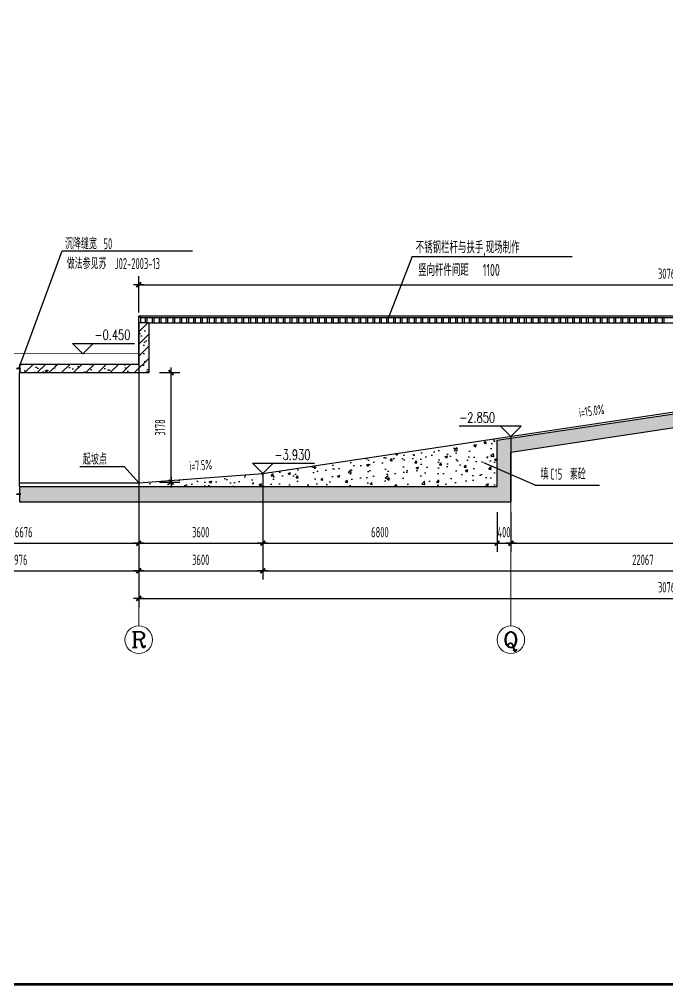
# Model space of a CAD drawing. Extents: x 1596194 to 1987057, y -212608 to 63160.
# Drawn here: x 1934013 to 1952829, y -163920 to -135880 of the extents above; entities that cross this region are included whole.
import ezdxf
from ezdxf.enums import TextEntityAlignment as Align

# ---------------------------------------------------------------- set-up
doc = ezdxf.new("R2010")
doc.units = 0
doc.header["$LTSCALE"] = 100
doc.header["$MEASUREMENT"] = 0
doc.linetypes.add('CONTINOUS', pattern=[0])
doc.layers.get('0').update_dxf_attribs({"linetype": 'CONTINUOUS'})
doc.layers.get('DEFPOINTS').update_dxf_attribs({"linetype": 'CONTINUOUS'})
doc.layers.add('AXIS', color=3, linetype='CONTINUOUS', lineweight=9)
for name, color, linetype in [('AXIS_TEXT', 7, 'CONTINUOUS'), ('DOTE', 251, 'CONTINUOUS'), ('HA', 150, 'CONTINUOUS'), ('PUB_DIM', 3, 'CONTINUOUS'), ('PUB_TEXT', 30, 'CONTINUOUS'), ('WALL', 2, 'CONTINUOUS'), ('WINDOW', 4, 'CONTINUOUS'), ('图层1', 9, 'CONTINUOUS')]:
    doc.layers.add(name, color=color, linetype=linetype)
doc.styles.add('_TCH_AXIS', font='COMPLEX.shx', dxfattribs={"width": 0.55})
doc.styles.add('_TCH_DIM', font='SIMPLEX', dxfattribs={"bigfont": 'GBCBIG'})
doc.styles.add('COMPLEX', font='COMPLEX.shx')
doc.styles.add('DIM_FONT', font='SYSZ.shx', dxfattribs={"width": 0.7, "bigfont": 'SYFS.shx'})
doc.dimstyles.new('DIMN', dxfattribs={"dimtxt": 300, "dimasz": 1, "dimexe": 250, "dimexo": 300, "dimgap": 150, "dimtad": 1, "dimdec": 0, "dimzin": 0, "dimdsep": 46, "dimtxsty": 'DIM_FONT', "dimblk": 'ARCHTICK', "dimcen": 0.09, "dimclrt": 7, "dimazin": 2, "dimtfac": 1, "dimtdec": 0, "dimtix": 1, "dimtmove": 2, "dimatfit": 3, "dimldrblk": 'DOT', "dimfxl": 0, "dimtolj": 1, "dimtzin": 0, "dimarcsym": 0})
pattern_1 = [(45, (0, 0), (-176.776695, 176.776695), []), (50, (0, 0), (717.26018, -62.75213), [75, -825]), (355, (0, 0), (-138.75133, 752.19213), [60, -660]), (100.4514, (59.8, -5.2), (578.50938, 689.43954), [63.7402, -701.1421]), (46.1842, (0, 200), (1067.24105, -165.519), [112.5, -1237.5]), (96.6356, (88.9, 186.2), (934.6627, 974.11787), [95.6103, -1051.713]), (351.1842, (0, 200), (934.66195, 974.1186), [90, -990]), (21, (100, 150), (596.90705, -402.61889), [75, -825]), (326, (100, 150), (243.31533, 725.15005), [60, -660]), (71.4514, (149.74, 116.45), (840.22263, 322.5305), [63.7402, -701.1421]), (37.5, (0, 0), (12.159855, 332.893854), [0, -652, 0, -670, 0, -662.5]), (7.5, (0, 0), (263.06954, 394.41171), [0, -382, 0, -637, 0, -252.5]), (327.5, (-223, 0), (533.822436, -22.55487), [0, -250, 0, -780, 0, -1035]), (317.5, (-323, 0), (583.18617, 100.10498), [0, -325, 0, -518, 0, -735])]
pattern_2 = [(50, (0, 0), (717.26018, -62.75213), [75, -825]), (355, (0, 0), (-138.75133, 752.19213), [60, -660]), (100.4514, (59.8, -5.2), (578.50938, 689.43954), [63.7402, -701.1421]), (46.1842, (0, 200), (1067.24105, -165.519), [112.5, -1237.5]), (96.6356, (88.9, 186.2), (934.6627, 974.11787), [95.6103, -1051.713]), (351.1842, (0, 200), (934.66195, 974.1186), [90, -990]), (21, (100, 150), (596.90705, -402.61889), [75, -825]), (326, (100, 150), (243.31533, 725.15005), [60, -660]), (71.4514, (149.74, 116.45), (840.22263, 322.5305), [63.7402, -701.1421]), (37.5, (0, 0), (12.159855, 332.893854), [0, -652, 0, -670, 0, -662.5]), (7.5, (0, 0), (263.06954, 394.41171), [0, -382, 0, -637, 0, -252.5]), (327.5, (-223, 0), (533.822436, -22.55487), [0, -250, 0, -780, 0, -1035]), (317.5, (-323, 0), (583.18617, 100.10498), [0, -325, 0, -518, 0, -735])]

# ---------------------------------------------------------------- blocks, each defined once
blk = doc.blocks.new('_archtick')
blk.add_line((-150, 0), (150, 0))
at = {"const_width": 50}
blk.add_lwpolyline([(-70, -70), (70, 70)], dxfattribs=at)
blk = doc.blocks.new('*D721')
at = {"layer": 'DEFPOINTS', "color": 0}
for p in [(1968245, -143583), (1937478, -144683), (1968245, -144683)]:
    blk.add_point(p, dxfattribs=at)
at = {"layer": 'PUB_DIM', "color": 0, "lineweight": -2}
for p, q in [((1937478, -144383), (1937478, -143333)), ((1968245, -144383), (1968245, -143333)), ((1937478, -143583), (1968245, -143583))]:
    blk.add_line(p, q, dxfattribs=at)
at = {"layer": 'PUB_DIM', "color": 0, "lineweight": -2, "rotation": 180}
blk.add_blockref('_archtick', (1937478, -143583), dxfattribs=at)
at = {"layer": 'PUB_DIM', "color": 0, "lineweight": -2}
blk.add_blockref('_archtick', (1968245, -143583), dxfattribs=at)
at = {"layer": 'PUB_DIM', "color": 7, "insert": (1952861, -143261), "char_height": 300, "attachment_point": 5, "style": 'DIM_FONT'}
blk.add_mtext('\\A1;30767', dxfattribs=at)
blk = doc.blocks.new('_Dot')
at = {"color": 0, "linetype": 'ByBlock', "lineweight": -2}
blk.add_line((-0.5, 0), (-1, 0), dxfattribs=at)
at = {"color": 0, "linetype": 'ByBlock', "const_width": 0.5}
blk.add_lwpolyline([(-0.25, 0, 1), (0.25, 0, 1)], format="xyb", close=True, dxfattribs=at)
blk = doc.blocks.new('*D1131')
at = {"layer": 'DEFPOINTS', "color": 0}
for p in [(1937778, -146133), (1938419, -146133), (1937778, -149311)]:
    blk.add_point(p, dxfattribs=at)
at = {"layer": 'PUB_DIM', "color": 0, "lineweight": -2}
for p, q in [((1938078, -146133), (1938669, -146133)), ((1938419, -149311), (1938419, -146133)), ((1938078, -149311), (1938669, -149311))]:
    blk.add_line(p, q, dxfattribs=at)
for p, rotation in [((1938419, -146133), 90), ((1938419, -149311), 270)]:
    blk.add_blockref('_archtick', p, dxfattribs=dict(at, rotation=rotation))
at = {"layer": 'PUB_DIM', "color": 7, "insert": (1938098, -147722), "char_height": 300, "attachment_point": 5, "rotation": 90, "style": 'DIM_FONT'}
blk.add_mtext('\\A1;3178', dxfattribs=at)
blk = doc.blocks.new('*D1135')
at = {"layer": 'DEFPOINTS', "color": 0}
for p in [(1937478, -149447), (1968245, -149447), (1968245, -152683)]:
    blk.add_point(p, dxfattribs=at)
at = {"layer": 'PUB_DIM', "color": 0, "lineweight": -2}
for p, q in [((1937478, -149747), (1937478, -152933)), ((1968245, -149747), (1968245, -152933)), ((1937478, -152683), (1968245, -152683))]:
    blk.add_line(p, q, dxfattribs=at)
at = {"layer": 'PUB_DIM', "color": 0, "lineweight": -2, "rotation": 180}
blk.add_blockref('_archtick', (1937478, -152683), dxfattribs=at)
at = {"layer": 'PUB_DIM', "color": 0, "lineweight": -2}
blk.add_blockref('_archtick', (1968245, -152683), dxfattribs=at)
at = {"layer": 'PUB_DIM', "color": 7, "insert": (1952861, -152362), "char_height": 300, "attachment_point": 5, "style": 'DIM_FONT'}
blk.add_mtext('\\A1;30767', dxfattribs=at)
blk = doc.blocks.new('*D1138')
at = {"layer": 'DEFPOINTS', "color": 0}
for p in [(1930502, -149418), (1937478, -149418), (1937478, -151883)]:
    blk.add_point(p, dxfattribs=at)
at = {"layer": 'PUB_DIM', "color": 0, "lineweight": -2}
for p, q in [((1930502, -149718), (1930502, -152133)), ((1937478, -149718), (1937478, -152133)), ((1930502, -151883), (1937478, -151883))]:
    blk.add_line(p, q, dxfattribs=at)
at = {"layer": 'PUB_DIM', "color": 0, "lineweight": -2, "rotation": 180}
blk.add_blockref('_archtick', (1930502, -151883), dxfattribs=at)
at = {"layer": 'PUB_DIM', "color": 0, "lineweight": -2}
blk.add_blockref('_archtick', (1937478, -151883), dxfattribs=at)
at = {"layer": 'PUB_DIM', "color": 7, "insert": (1933990, -151562), "char_height": 300, "attachment_point": 5, "style": 'DIM_FONT'}
blk.add_mtext('\\A1;6976', dxfattribs=at)
blk = doc.blocks.new('*D1139')
at = {"layer": 'DEFPOINTS', "color": 0}
for p in [(1937478, -149418), (1941078, -149418), (1941078, -151883)]:
    blk.add_point(p, dxfattribs=at)
at = {"layer": 'PUB_DIM', "color": 0, "lineweight": -2}
for p, q in [((1937478, -149718), (1937478, -152133)), ((1941078, -149718), (1941078, -152133)), ((1937478, -151883), (1941078, -151883))]:
    blk.add_line(p, q, dxfattribs=at)
at = {"layer": 'PUB_DIM', "color": 0, "lineweight": -2, "rotation": 180}
blk.add_blockref('_archtick', (1937478, -151883), dxfattribs=at)
at = {"layer": 'PUB_DIM', "color": 0, "lineweight": -2}
blk.add_blockref('_archtick', (1941078, -151883), dxfattribs=at)
at = {"layer": 'PUB_DIM', "color": 7, "insert": (1939278, -151562), "char_height": 300, "attachment_point": 5, "style": 'DIM_FONT'}
blk.add_mtext('\\A1;3600', dxfattribs=at)
blk = doc.blocks.new('*D1140')
at = {"layer": 'DEFPOINTS', "color": 0}
for p in [(1941078, -149418), (1963145, -149418), (1963145, -151883)]:
    blk.add_point(p, dxfattribs=at)
at = {"layer": 'PUB_DIM', "color": 0, "lineweight": -2}
for p, q in [((1941078, -149718), (1941078, -152133)), ((1963145, -149718), (1963145, -152133)), ((1941078, -151883), (1963145, -151883))]:
    blk.add_line(p, q, dxfattribs=at)
at = {"layer": 'PUB_DIM', "color": 0, "lineweight": -2, "rotation": 180}
blk.add_blockref('_archtick', (1941078, -151883), dxfattribs=at)
at = {"layer": 'PUB_DIM', "color": 0, "lineweight": -2}
blk.add_blockref('_archtick', (1963145, -151883), dxfattribs=at)
at = {"layer": 'PUB_DIM', "color": 7, "insert": (1952111, -151562), "char_height": 300, "attachment_point": 5, "style": 'DIM_FONT'}
blk.add_mtext('\\A1;22067', dxfattribs=at)
blk = doc.blocks.new('*D1152')
at = {"layer": 'DEFPOINTS', "color": 0}
for p in [(1930802, -149883), (1937478, -149883), (1937478, -151083)]:
    blk.add_point(p, dxfattribs=at)
at = {"layer": 'PUB_DIM', "color": 0, "lineweight": -2}
for p, q in [((1930802, -150183), (1930802, -151333)), ((1937478, -150183), (1937478, -151333)), ((1930802, -151083), (1937478, -151083))]:
    blk.add_line(p, q, dxfattribs=at)
at = {"layer": 'PUB_DIM', "color": 0, "lineweight": -2, "rotation": 180}
blk.add_blockref('_archtick', (1930802, -151083), dxfattribs=at)
at = {"layer": 'PUB_DIM', "color": 0, "lineweight": -2}
blk.add_blockref('_archtick', (1937478, -151083), dxfattribs=at)
at = {"layer": 'PUB_DIM', "color": 7, "insert": (1934140, -150762), "char_height": 300, "attachment_point": 5, "style": 'DIM_FONT'}
blk.add_mtext('\\A1;6676', dxfattribs=at)
blk = doc.blocks.new('*D1153')
at = {"layer": 'DEFPOINTS', "color": 0}
for p in [(1937478, -149883), (1941078, -149883), (1941078, -151083)]:
    blk.add_point(p, dxfattribs=at)
at = {"layer": 'PUB_DIM', "color": 0, "lineweight": -2}
for p, q in [((1937478, -150183), (1937478, -151333)), ((1941078, -150183), (1941078, -151333)), ((1937478, -151083), (1941078, -151083))]:
    blk.add_line(p, q, dxfattribs=at)
at = {"layer": 'PUB_DIM', "color": 0, "lineweight": -2, "rotation": 180}
blk.add_blockref('_archtick', (1937478, -151083), dxfattribs=at)
at = {"layer": 'PUB_DIM', "color": 0, "lineweight": -2}
blk.add_blockref('_archtick', (1941078, -151083), dxfattribs=at)
at = {"layer": 'PUB_DIM', "color": 7, "insert": (1939278, -150762), "char_height": 300, "attachment_point": 5, "style": 'DIM_FONT'}
blk.add_mtext('\\A1;3600', dxfattribs=at)
blk = doc.blocks.new('*D1154')
at = {"layer": 'DEFPOINTS', "color": 0}
for p in [(1941078, -149883), (1947878, -149883), (1947878, -151083)]:
    blk.add_point(p, dxfattribs=at)
at = {"layer": 'PUB_DIM', "color": 0, "lineweight": -2}
for p, q in [((1941078, -150183), (1941078, -151333)), ((1947878, -150183), (1947878, -151333)), ((1941078, -151083), (1947878, -151083))]:
    blk.add_line(p, q, dxfattribs=at)
at = {"layer": 'PUB_DIM', "color": 0, "lineweight": -2, "rotation": 180}
blk.add_blockref('_archtick', (1941078, -151083), dxfattribs=at)
at = {"layer": 'PUB_DIM', "color": 0, "lineweight": -2}
blk.add_blockref('_archtick', (1947878, -151083), dxfattribs=at)
at = {"layer": 'PUB_DIM', "color": 7, "insert": (1944478, -150762), "char_height": 300, "attachment_point": 5, "style": 'DIM_FONT'}
blk.add_mtext('\\A1;6800', dxfattribs=at)
blk = doc.blocks.new('*D1155')
at = {"layer": 'DEFPOINTS', "color": 0}
for p in [(1947878, -149883), (1948278, -149883), (1948278, -151083)]:
    blk.add_point(p, dxfattribs=at)
at = {"layer": 'PUB_DIM', "color": 0, "lineweight": -2}
for p, q in [((1947878, -150183), (1947878, -151333)), ((1948278, -150183), (1948278, -151333)), ((1947878, -151083), (1947877, -151083)), ((1947878, -151083), (1948278, -151083)), ((1948278, -151083), (1948279, -151083))]:
    blk.add_line(p, q, dxfattribs=at)
blk.add_blockref('_archtick', (1947878, -151083), dxfattribs=at)
at = {"layer": 'PUB_DIM', "color": 0, "lineweight": -2, "rotation": 180}
blk.add_blockref('_archtick', (1948278, -151083), dxfattribs=at)
at = {"layer": 'PUB_DIM', "color": 7, "insert": (1948078, -150762), "char_height": 300, "attachment_point": 5, "style": 'DIM_FONT'}
blk.add_mtext('\\A1;400', dxfattribs=at)
blk = doc.blocks.new('*D1156')
at = {"layer": 'DEFPOINTS', "color": 0}
for p in [(1948278, -149883), (1963145, -149883), (1963145, -151083)]:
    blk.add_point(p, dxfattribs=at)
at = {"layer": 'PUB_DIM', "color": 0, "lineweight": -2}
for p, q in [((1948278, -150183), (1948278, -151333)), ((1963145, -150183), (1963145, -151333)), ((1948278, -151083), (1963145, -151083))]:
    blk.add_line(p, q, dxfattribs=at)
at = {"layer": 'PUB_DIM', "color": 0, "lineweight": -2, "rotation": 180}
blk.add_blockref('_archtick', (1948278, -151083), dxfattribs=at)
at = {"layer": 'PUB_DIM', "color": 0, "lineweight": -2}
blk.add_blockref('_archtick', (1963145, -151083), dxfattribs=at)
at = {"layer": 'PUB_DIM', "color": 7, "insert": (1955711, -150762), "char_height": 300, "attachment_point": 5, "style": 'DIM_FONT'}
blk.add_mtext('\\A1;14867', dxfattribs=at)
blk = doc.blocks.new('_AXISO')
blk.add_circle((0, 0), 0.5)
at = {"layer": 'AXIS_TEXT', "style": 'COMPLEX', "width": 1.041667}
blk.add_attdef('A', text='', height=0.56, dxfattribs=at).set_placement((-0.25, -0.28), (0.25, -0.28), align=Align.FIT)

msp = doc.modelspace()

# ---------------------------------------------------------------- hatches: boundary and pattern name
at = {"layer": 'HA'}
h = msp.add_hatch(dxfattribs=at)
h.set_pattern_fill('钢筋混凝土', color=256, scale=100, style=0)
h.set_pattern_definition(pattern_1)
h.paths.add_polyline_path([(1937777.962, -144683.162), (1937477.962, -144683.162), (1937477.962, -145883.162), (1934021.962, -145883.162), (1934021.962, -146133.162), (1937777.962, -146133.162)])
h = msp.add_hatch(dxfattribs=at)
h.set_pattern_fill('钢筋混凝土', color=256, scale=100, style=0)
h.set_pattern_definition(pattern_1)
h.paths.add_polyline_path([(1948277.962, -148438.212), (1963195.234, -146200.655), (1966746.832, -145934.286), (1967944.962, -146014.161), (1967944.962, -146283.162), (1969044.962, -146283.162), (1969044.962, -145583.162), (1968744.962, -145583.162), (1968744.962, -145983.162), (1968244.962, -145983.162), (1968244.962, -145633.273), (1966745.169, -145533.287), (1963150.547, -145802.883), (1947877.962, -148093.737), (1947877.962, -149433.162), (1934021.962, -149433.162), (1934021.962, -149883.162), (1948277.962, -149883.162)])
h = msp.add_hatch(dxfattribs=at)
h.set_pattern_fill('混凝土', color=256, scale=100, style=0)
h.set_pattern_definition(pattern_2)
h.paths.add_polyline_path([(1947877.962, -148093.737), (1948277.962, -148033.738), (1948277.962, -147983.178), (1941077.962, -149063.162), (1941077.962, -149433.162), (1947877.962, -149433.162)])
h = msp.add_hatch(dxfattribs=at)
h.set_pattern_fill('混凝土', color=256, scale=100, style=0)
h.set_pattern_definition(pattern_2)
h.paths.add_polyline_path([(1941077.962, -149063.162), (1937477.962, -149333.162), (1937477.962, -149433.162), (1941077.962, -149433.162)])

# ---------------------------------------------------------------- linework, layer by layer
at = {"color": 50, "linetype": 'Continuous', "const_width": 80}
msp.add_lwpolyline([(1987017.155, -163880.481), (1907517.155, -163880.481), (1907517.155, -107880.481), (1987017.155, -107880.481)], close=True, dxfattribs=at)
at = {"layer": 'AXIS'}
for p, q in [((1937477.962, -149483.162), (1937477.962, -153483.162)), ((1948277.962, -149483.162), (1948277.962, -153483.162))]:
    msp.add_line(p, q, dxfattribs=at)
at = {"layer": 'DOTE'}
for p, q in [((1937477.962, -144683.162), (1937477.962, -149883.162)), ((1948277.962, -147983.178), (1948277.962, -149883.162)), ((1941077.962, -149063.162), (1941077.962, -149883.162))]:
    msp.add_line(p, q, dxfattribs=at)
at = {"layer": 'PUB_DIM'}
for p, q in [((1935853.62, -145583.162), (1935553.62, -145283.162)), ((1935553.62, -145283.162), (1937353.62, -145283.162)), ((1935853.62, -145583.162), (1936153.62, -145283.162)), ((1948577.962, -147683.178), (1946777.962, -147683.178)), ((1948277.962, -147983.178), (1947977.962, -147683.178)), ((1948277.962, -147983.178), (1948577.962, -147683.178)), ((1941077.962, -149063.162), (1940777.962, -148763.162)), ((1940777.962, -148763.162), (1942577.962, -148763.162)), ((1941077.962, -149063.162), (1941377.962, -148763.162))]:
    msp.add_line(p, q, dxfattribs=at)
at = {"layer": 'PUB_DIM', "const_width": 50}
for points in [[(1933930.339, -146008.617), (1934065.526, -146008.617)], [(1933930.339, -149660.992), (1934065.526, -149660.992)]]:
    msp.add_lwpolyline(points, dxfattribs=at)
at = {"layer": 'PUB_DIM'}
for points in [[(1948907.635, -147783.841, 0, 0, 0), (1952443.046, -147253.537, 80, 0, 0), (1952739.727, -147209.036, 0, 0, 0)], [(1938612.431, -149147.796, 0, 0, 0), (1939955.101, -149047.096, 80, 0, 0), (1940254.261, -149024.659, 0, 0, 0)]]:
    msp.add_lwpolyline(points, format="xyseb", dxfattribs=at)
at = {"layer": 'PUB_TEXT'}
for p, q in [((1933997.84, -146008.162), (1935260.268, -142596.247)), ((1935260.268, -142596.247), (1939036.868, -142596.247)), ((1945411.046, -142758.132), (1944727.462, -144533.162)), ((1945411.046, -142758.132), (1950057.556, -142758.132)), ((1935766.564, -148855.569), (1937059.182, -148855.569)), ((1937477.962, -149333.162), (1937059.182, -148855.569)), ((1948982.517, -149395.495), (1947496.271, -148745.515)), ((1948982.517, -149395.495), (1950849.854, -149395.495))]:
    msp.add_line(p, q, dxfattribs=at)
at = {"layer": 'WALL'}
for p, q in [((1937777.962, -144683.162), (1937477.962, -144683.162)), ((1937477.962, -145883.162), (1937477.962, -144683.162)), ((1937777.962, -146133.162), (1937777.962, -144683.162)), ((1947877.962, -148093.737), (1963152.378, -145802.609)), ((1934021.962, -145883.162), (1937477.962, -145883.162)), ((1934021.962, -145883.162), (1934021.962, -146133.162)), ((1934021.962, -146133.162), (1937777.962, -146133.162)), ((1948277.962, -148438.212), (1963195.234, -146200.655)), ((1947877.962, -149433.162), (1947877.962, -148093.737)), ((1948277.962, -149883.162), (1948277.962, -148438.212)), ((1934021.962, -149433.162), (1947877.962, -149433.162)), ((1934021.962, -149433.162), (1934021.962, -149883.162)), ((1934021.962, -149883.162), (1948277.962, -149883.162))]:
    msp.add_line(p, q, dxfattribs=at)
at = {"layer": 'WINDOW'}
for p, q in [((1937777.962, -144683.162), (1968244.962, -144683.162)), ((1941077.962, -149063.162), (1963144.962, -145753.162)), ((1934021.962, -149433.162), (1934021.962, -146133.162)), ((1937477.962, -149333.162), (1941077.962, -149063.162)), ((1934021.962, -149333.162), (1937477.962, -149333.162))]:
    msp.add_line(p, q, dxfattribs=at)
at = {"layer": '图层1', "linetype": 'CONTINOUS'}
for p, q in [((1937477.962, -144683.162), (1937477.962, -144507.845)), ((1937502.483, -144483.162), (1968044.961, -144483.162)), ((1937527.931, -144509.355), (1937527.931, -144683.162)), ((1937527.962, -144533.162), (1968045.015, -144533.162)), ((1937677.462, -144683.162), (1937677.462, -144533.162)), ((1937727.462, -144683.162), (1937727.462, -144533.162)), ((1937877.462, -144683.162), (1937877.462, -144533.162)), ((1937927.462, -144683.162), (1937927.462, -144533.162)), ((1938077.462, -144683.162), (1938077.462, -144533.162)), ((1938127.462, -144683.162), (1938127.462, -144533.162)), ((1938277.462, -144683.162), (1938277.462, -144533.162)), ((1938327.462, -144683.162), (1938327.462, -144533.162)), ((1938477.462, -144683.162), (1938477.462, -144533.162)), ((1938527.462, -144683.162), (1938527.462, -144533.162)), ((1938677.462, -144683.162), (1938677.462, -144533.162)), ((1938727.462, -144683.162), (1938727.462, -144533.162)), ((1938877.462, -144683.162), (1938877.462, -144533.162)), ((1938927.462, -144683.162), (1938927.462, -144533.162)), ((1939077.462, -144683.162), (1939077.462, -144533.162)), ((1939127.462, -144683.162), (1939127.462, -144533.162)), ((1939277.462, -144683.162), (1939277.462, -144533.162)), ((1939327.462, -144683.162), (1939327.462, -144533.162)), ((1939477.462, -144683.162), (1939477.462, -144533.162)), ((1939527.462, -144683.162), (1939527.462, -144533.162)), ((1939677.462, -144683.162), (1939677.462, -144533.162)), ((1939727.462, -144683.162), (1939727.462, -144533.162)), ((1939877.462, -144683.162), (1939877.462, -144533.162)), ((1939927.462, -144683.162), (1939927.462, -144533.162)), ((1940077.462, -144683.162), (1940077.462, -144533.162)), ((1940127.462, -144683.162), (1940127.462, -144533.162)), ((1940277.462, -144683.162), (1940277.462, -144533.162)), ((1940327.462, -144683.162), (1940327.462, -144533.162)), ((1940477.462, -144683.162), (1940477.462, -144533.162)), ((1940527.462, -144683.162), (1940527.462, -144533.162)), ((1940677.462, -144683.162), (1940677.462, -144533.162)), ((1940727.462, -144683.162), (1940727.462, -144533.162)), ((1940877.462, -144683.162), (1940877.462, -144533.162)), ((1940927.462, -144683.162), (1940927.462, -144533.162)), ((1941077.462, -144683.162), (1941077.462, -144533.162)), ((1941127.462, -144683.162), (1941127.462, -144533.162)), ((1941277.462, -144683.162), (1941277.462, -144533.162)), ((1941327.462, -144683.162), (1941327.462, -144533.162)), ((1941477.462, -144683.162), (1941477.462, -144533.162)), ((1941527.462, -144683.162), (1941527.462, -144533.162)), ((1941677.462, -144683.162), (1941677.462, -144533.162)), ((1941727.462, -144683.162), (1941727.462, -144533.162)), ((1941877.462, -144683.162), (1941877.462, -144533.162)), ((1941927.462, -144683.162), (1941927.462, -144533.162)), ((1942077.462, -144683.162), (1942077.462, -144533.162)), ((1942127.462, -144683.162), (1942127.462, -144533.162)), ((1942277.462, -144683.162), (1942277.462, -144533.162)), ((1942327.462, -144683.162), (1942327.462, -144533.162)), ((1942477.462, -144683.162), (1942477.462, -144533.162)), ((1942527.462, -144683.162), (1942527.462, -144533.162)), ((1942677.462, -144683.162), (1942677.462, -144533.162)), ((1942727.462, -144683.162), (1942727.462, -144533.162)), ((1942877.462, -144683.162), (1942877.462, -144533.162)), ((1942927.462, -144683.162), (1942927.462, -144533.162)), ((1943077.462, -144683.162), (1943077.462, -144533.162)), ((1943127.462, -144683.162), (1943127.462, -144533.162)), ((1943277.462, -144683.162), (1943277.462, -144533.162)), ((1943327.462, -144683.162), (1943327.462, -144533.162)), ((1943477.462, -144683.162), (1943477.462, -144533.162)), ((1943527.462, -144683.162), (1943527.462, -144533.162)), ((1943677.462, -144683.162), (1943677.462, -144533.162)), ((1943727.462, -144683.162), (1943727.462, -144533.162)), ((1943877.462, -144683.162), (1943877.462, -144533.162)), ((1943927.462, -144683.162), (1943927.462, -144533.162)), ((1944077.462, -144683.162), (1944077.462, -144533.162)), ((1944127.462, -144683.162), (1944127.462, -144533.162)), ((1944277.462, -144683.162), (1944277.462, -144533.162)), ((1944327.462, -144683.162), (1944327.462, -144533.162)), ((1944477.462, -144683.162), (1944477.462, -144533.162)), ((1944527.462, -144683.162), (1944527.462, -144533.162)), ((1944677.462, -144683.162), (1944677.462, -144533.162)), ((1944727.462, -144683.162), (1944727.462, -144533.162)), ((1944877.462, -144683.162), (1944877.462, -144533.162)), ((1944927.462, -144683.162), (1944927.462, -144533.162)), ((1945077.462, -144683.162), (1945077.462, -144533.162)), ((1945127.462, -144683.162), (1945127.462, -144533.162)), ((1945277.462, -144683.162), (1945277.462, -144533.162)), ((1945327.462, -144683.162), (1945327.462, -144533.162)), ((1945477.462, -144683.162), (1945477.462, -144533.162)), ((1945527.462, -144683.162), (1945527.462, -144533.162)), ((1945677.462, -144683.162), (1945677.462, -144533.162)), ((1945727.462, -144683.162), (1945727.462, -144533.162)), ((1945877.462, -144683.162), (1945877.462, -144533.162)), ((1945927.462, -144683.162), (1945927.462, -144533.162)), ((1946077.462, -144683.162), (1946077.462, -144533.162)), ((1946127.462, -144683.162), (1946127.462, -144533.162)), ((1946277.462, -144683.162), (1946277.462, -144533.162)), ((1946327.462, -144683.162), (1946327.462, -144533.162)), ((1946477.462, -144683.162), (1946477.462, -144533.162)), ((1946527.462, -144683.162), (1946527.462, -144533.162)), ((1946677.462, -144683.162), (1946677.462, -144533.162)), ((1946727.462, -144683.162), (1946727.462, -144533.162)), ((1946877.462, -144683.162), (1946877.462, -144533.162)), ((1946927.462, -144683.162), (1946927.462, -144533.162)), ((1947077.462, -144683.162), (1947077.462, -144533.162)), ((1947127.462, -144683.162), (1947127.462, -144533.162)), ((1947277.462, -144683.162), (1947277.462, -144533.162)), ((1947327.462, -144683.162), (1947327.462, -144533.162)), ((1947477.462, -144683.162), (1947477.462, -144533.162)), ((1947527.462, -144683.162), (1947527.462, -144533.162)), ((1947677.462, -144683.162), (1947677.462, -144533.162)), ((1947727.462, -144683.162), (1947727.462, -144533.162)), ((1947877.462, -144683.162), (1947877.462, -144533.162)), ((1947927.462, -144683.162), (1947927.462, -144533.162)), ((1948077.462, -144683.162), (1948077.462, -144533.162)), ((1948127.462, -144683.162), (1948127.462, -144533.162)), ((1948277.462, -144683.162), (1948277.462, -144533.162)), ((1948327.462, -144683.162), (1948327.462, -144533.162)), ((1948477.462, -144683.162), (1948477.462, -144533.162)), ((1948527.462, -144683.162), (1948527.462, -144533.162)), ((1948677.462, -144683.162), (1948677.462, -144533.162)), ((1948727.462, -144683.162), (1948727.462, -144533.162)), ((1948877.462, -144683.162), (1948877.462, -144533.162)), ((1948927.462, -144683.162), (1948927.462, -144533.162)), ((1949077.462, -144683.162), (1949077.462, -144533.162)), ((1949127.462, -144683.162), (1949127.462, -144533.162)), ((1949277.462, -144683.162), (1949277.462, -144533.162)), ((1949327.462, -144683.162), (1949327.462, -144533.162)), ((1949477.462, -144683.162), (1949477.462, -144533.162)), ((1949527.462, -144683.162), (1949527.462, -144533.162)), ((1949677.462, -144683.162), (1949677.462, -144533.162)), ((1949727.462, -144683.162), (1949727.462, -144533.162)), ((1949877.462, -144683.162), (1949877.462, -144533.162)), ((1949927.462, -144683.162), (1949927.462, -144533.162)), ((1950077.462, -144683.162), (1950077.462, -144533.162)), ((1950127.462, -144683.162), (1950127.462, -144533.162)), ((1950277.462, -144683.162), (1950277.462, -144533.162)), ((1950327.462, -144683.162), (1950327.462, -144533.162)), ((1950477.462, -144683.162), (1950477.462, -144533.162)), ((1950527.462, -144683.162), (1950527.462, -144533.162)), ((1950677.462, -144683.162), (1950677.462, -144533.162)), ((1950727.462, -144683.162), (1950727.462, -144533.162)), ((1950877.462, -144683.162), (1950877.462, -144533.162)), ((1950927.462, -144683.162), (1950927.462, -144533.162)), ((1951077.462, -144683.162), (1951077.462, -144533.162)), ((1951127.462, -144683.162), (1951127.462, -144533.162)), ((1951277.462, -144683.162), (1951277.462, -144533.162)), ((1951327.462, -144683.162), (1951327.462, -144533.162)), ((1951477.462, -144683.162), (1951477.462, -144533.162)), ((1951527.462, -144683.162), (1951527.462, -144533.162)), ((1951677.462, -144683.162), (1951677.462, -144533.162)), ((1951727.462, -144683.162), (1951727.462, -144533.162)), ((1951877.462, -144683.162), (1951877.462, -144533.162)), ((1951927.462, -144683.162), (1951927.462, -144533.162)), ((1952077.462, -144683.162), (1952077.462, -144533.162)), ((1952127.462, -144683.162), (1952127.462, -144533.162)), ((1952277.462, -144683.162), (1952277.462, -144533.162)), ((1952327.462, -144683.162), (1952327.462, -144533.162)), ((1952477.462, -144683.162), (1952477.462, -144533.162)), ((1952527.462, -144683.162), (1952527.462, -144533.162)), ((1952677.462, -144683.162), (1952677.462, -144533.162)), ((1952727.462, -144683.162), (1952727.462, -144533.162))]:
    msp.add_line(p, q, dxfattribs=at)
at = {"layer": '图层1', "const_width": 20}
msp.add_lwpolyline([(1930801.962, -145583.162), (1937477.962, -145583.162)], dxfattribs=at)
at = {"layer": '图层1', "linetype": 'CONTINOUS'}
msp.add_circle((1937502.96, -144508.157), 25, dxfattribs=at)

# ---------------------------------------------------------------- block references
at = {"layer": 'AXIS'}
ref = msp.add_blockref('_AXISO', (1937477.962, -153883.162), dxfattribs=dict(at, xscale=800, yscale=800, zscale=800))
ref.add_attrib('A', 'R', dxfattribs={"layer": 'AXIS_TEXT', "height": 452.548, "style": '_TCH_AXIS', "width": 1.166667}).set_placement((1937251.687, -154109.436), (1937704.236, -154109.436), align=Align.FIT)
ref = msp.add_blockref('_AXISO', (1948277.962, -153883.162), dxfattribs=dict(at, xscale=800, yscale=800, zscale=800))
ref.add_attrib('A', 'Q', dxfattribs={"layer": 'AXIS_TEXT', "height": 452.548, "style": '_TCH_AXIS', "width": 1.3125}).set_placement((1948051.687, -154109.436), (1948504.236, -154109.436), align=Align.FIT)

# ---------------------------------------------------------------- texts
at = {"layer": 'PUB_TEXT'}
for s, height, style, width, p in [('沉降缝宽', 330.7087, 'DIM_FONT', 0.7, (1935337.744, -142550.571)), ('50', 320, 'DIM_FONT', 0.65625, (1936457.744, -142550.571)), ('不锈钢栏杆与扶手,现场制作', 350, 'DIM_FONT', 0.7, (1945518.333, -142670.418)), ('做法参见苏', 330.7087, 'DIM_FONT', 0.7, (1935386.361, -143127.539)), ('J02-2003-13', 320, 'DIM_FONT', 0.65625, (1936786.361, -143127.539)), ('竖向杆件间距', 350, 'DIM_FONT', 0.7, (1945584.865, -143328.14)), ('1100', 350, 'DIM_FONT', 0.7, (1947462.607, -143328.14)), ('-0.450', 297.5, '_TCH_DIM', 0.705882, (1936193.62, -145183.162)), ('-2.850', 297.5, '_TCH_DIM', 0.705882, (1946777.962, -147583.178)), ('起坡点', 330.7087, 'DIM_FONT', 0.7, (1935857.998, -148805.075)), ('-3.930', 297.5, '_TCH_DIM', 0.705882, (1941417.962, -148663.162)), ('填', 330.709, 'DIM_FONT', 0.7, (1949139.215, -149236.602)), ('素砼', 330.7087, 'DIM_FONT', 0.7, (1949989.215, -149236.602)), ('C15', 320, 'DIM_FONT', 0.65625, (1949419.215, -149236.602))]:
    msp.add_text(s, height=height, dxfattribs=dict(at, style=style, width=width)).set_placement(p)
at = {"layer": 'PUB_TEXT', "style": 'DIM_FONT', "width": 0.65625}
for s, rotation, p in [('i=15.0%', 8.5306386, (1950275.069, -147437.162)), ('i=7.5%', 4.2891533, (1938960.424, -148981.303))]:
    msp.add_text(s, height=280, rotation=rotation, dxfattribs=at).set_placement(p)

# ---------------------------------------------------------------- dimensions: what is measured, and where the dimension line sits
at = {"layer": 'PUB_DIM'}
for p1, p2, distance, picture, middle in [((1937477.962, -144683.162), (1968244.962, -144683.162), 1100.532, '*D721', (1952861.462, -143261.202)), ((1937777.961557153, -149310.661933449), (1937777.961557153, -146133.161933449), -641.056797807, '*D1131', (1938097.589783532, -147721.911933448)), ((1930501.962, -149418.455), (1937477.962, -149418.455), -2464.707, '*D1138', (1933989.962, -151561.733)), ((1937477.962, -149418.455), (1941077.962, -149418.455), -2464.707, '*D1139', (1939277.962, -151561.733)), ((1937477.962, -149447.234), (1968244.962, -149447.234), -3235.928, '*D1135', (1952861.462, -152361.733)), ((1941077.962, -149418.455), (1963144.962, -149418.455), -2464.707, '*D1140', (1952111.462, -151561.733)), ((1930801.962, -149883.162), (1937477.962, -149883.162), -1200, '*D1152', (1934139.962, -150761.733)), ((1937477.962, -149883.162), (1941077.962, -149883.162), -1200, '*D1153', (1939277.962, -150761.733)), ((1941077.962, -149883.162), (1947877.962, -149883.162), -1200, '*D1154', (1944477.962, -150761.733)), ((1947877.962, -149883.162), (1948277.962, -149883.162), -1200, '*D1155', (1948077.962, -150761.733)), ((1948277.962, -149883.162), (1963144.962, -149883.162), -1200, '*D1156', (1955711.462, -150761.733))]:
    dim = msp.add_aligned_dim(p1=p1, p2=p2, distance=distance, dimstyle='DIMN', dxfattribs=at)
    dim.commit()
    dim.dimension.update_dxf_attribs({"geometry": picture, "text_midpoint": middle})

doc.saveas('drawing.dxf')
